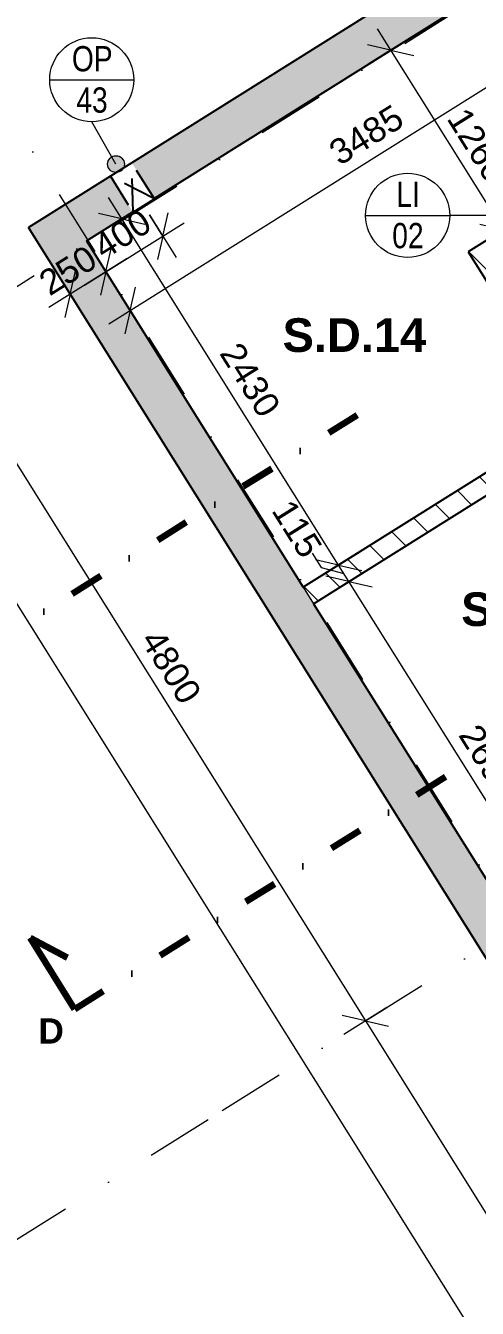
# Model space of a CAD drawing. Header units: millimetres. Extents: x -45523 to 44975, y -3459 to 74573.
# Drawn here: x -41490 to -38803, y 49122 to 56746 of the extents above; entities that cross this region are included whole.
import ezdxf

# ---------------------------------------------------------------- set-up
doc = ezdxf.new("R2010")
doc.units = ezdxf.units.MM
for name, pattern in [('HA_Dash_3mm-S1mm', [300, 200, -100]), ('HA_DashDot_10mm-S3mm', [1000, 400, -300, 0, -300]), ('HA_DashDot_2_2mm-S0_6mm', [220, 100, -60, 0, -60]), ('HA_DashDot_6mm-S2mm', [600, 200, -200, 0, -200])]:
    doc.linetypes.add(name, pattern=pattern)
for name, color, linetype, lineweight in [('A-____-____-DIMS', 9, 'Continuous', 5), ('A-____-____-DIMS-100', 9, 'Continuous', 5), ('A-AREA-____-IDEN', 9, 'Continuous', 9), ('A-DOOR-____-IDEN', 9, 'Continuous', 9), ('A-DOOR-____-MCUT', 9, 'HA_DashDot_2_2mm-S0_6mm', 9), ('A-DOOR-____-OTLN', 9, 'Continuous', 9), ('A-DOOR-FRAM-MCUT', 9, 'Continuous', 9), ('A-GENM-____-IDEN', 9, 'Continuous', 9), ('A-GENM-____-MCUT', 9, 'HA_Dash_3mm-S1mm', 25), ('A-GENM-____-OTLN', 9, 'Continuous', 9), ('A-WALL-____-MCUT', 9, 'Continuous', 9), ('A-WALL-____-PATT', 9, 'Continuous', 25), ('G-____-____-SYMB', 9, 'Continuous', 5), ('I-WALL-____-MCUT', 9, 'Continuous', 25), ('S-GRID-____-OTLN', 9, 'Continuous', 5)]:
    doc.layers.add(name, color=color, linetype=linetype, lineweight=lineweight)
doc.styles.add('Arial_2', font='arial.ttf', dxfattribs={"height": 150})
doc.styles.add('Arial_3', font='arial.ttf', dxfattribs={"width": 0.8, "height": 150})
doc.styles.add('Arial_B', font='arialbd.ttf', dxfattribs={"height": 200})
doc.styles.add('Arial_B_1', font='arialbd.ttf', dxfattribs={"height": 150})
doc.dimstyles.new('Inner_Dimensions', dxfattribs={"dimscale": 304.8, "dimtxt": 153.03891, "dimasz": 0.656168, "dimexe": 0.492126, "dimexo": 0.0625, "dimgap": 0.065617, "dimtad": 1, "dimdec": 0, "dimzin": 0, "dimdsep": 46, "dimtxsty": 'Arial_2', "dimblk1": 'OBLIQUE', "dimblk2": 'OBLIQUE', "dimsah": 1, "dimcen": 0.09, "dimdle": 0.492126, "dimazin": 0, "dimtfac": 1, "dimtdec": 4, "dimtix": 1, "dimtmove": 0, "dimatfit": 3, "dimfxl": 0.492126, "dimfxlon": 1, "dimtvp": 1, "dimtolj": 1, "dimtzin": 0, "dimlwd": 9, "dimlwe": 9, "dimarcsym": 2})
doc.dimstyles.new('Inner_Dimensions_1', dxfattribs={"dimscale": 304.8, "dimtxt": 153.03891, "dimasz": 0.656168, "dimexe": 0.492126, "dimexo": 0.0625, "dimgap": 0.065617, "dimtad": 1, "dimdec": 0, "dimzin": 0, "dimdsep": 46, "dimtxsty": 'Arial_2', "dimblk1": 'OBLIQUE', "dimblk2": 'OBLIQUE', "dimsah": 1, "dimcen": 0.09, "dimdle": 0.492126, "dimazin": 0, "dimtfac": 1, "dimtdec": 4, "dimtix": 1, "dimtmove": 1, "dimatfit": 3, "dimfxl": 0.492126, "dimfxlon": 1, "dimtvp": 1, "dimtolj": 1, "dimtzin": 0, "dimlwd": 9, "dimlwe": 9, "dimarcsym": 2})
doc.dimstyles.new('Inner_Dimensions_2', dxfattribs={"dimscale": 304.8, "dimtxt": 153.03891, "dimasz": 0.656168, "dimexe": 0.492126, "dimexo": 0.0625, "dimgap": 0.065617, "dimtad": 1, "dimdec": 0, "dimzin": 0, "dimdsep": 46, "dimtxsty": 'Arial_2', "dimblk1": 'OBLIQUE', "dimblk2": 'OBLIQUE', "dimsah": 1, "dimcen": 0.09, "dimdle": 0.492126, "dimazin": 0, "dimtfac": 1, "dimtdec": 4, "dimtix": 1, "dimtmove": 2, "dimatfit": 3, "dimfxl": 0.492126, "dimfxlon": 1, "dimtvp": 1, "dimtolj": 1, "dimtzin": 0, "dimlwd": 9, "dimlwe": 9, "dimarcsym": 2})
doc.dimstyles.new('Inner_Dimensions_3', dxfattribs={"dimscale": 304.8, "dimtxt": 153.03891, "dimasz": 0.656168, "dimexe": 0.492126, "dimexo": 0.0625, "dimgap": 0.065617, "dimtad": 1, "dimdec": 0, "dimzin": 0, "dimdsep": 46, "dimtxsty": 'Arial_2', "dimblk1": 'OBLIQUE', "dimblk2": 'OBLIQUE', "dimsah": 1, "dimcen": 0.09, "dimdle": 0.492126, "dimazin": 0, "dimtfac": 1, "dimtdec": 4, "dimtix": 1, "dimtmove": 0, "dimatfit": 3, "dimfxl": 0.492126, "dimfxlon": 1, "dimtvp": 1, "dimtolj": 1, "dimtzin": 0, "dimlwd": 9, "dimlwe": 9, "dimarcsym": 2})
pattern_1 = [(135, (0, 0), (-106.06602, -106.06602), [])]

# ---------------------------------------------------------------- blocks, each defined once
blk = doc.blocks.new('HA_DR_Single_Swing_Solid - In_800x2100_SKLEP-V12-1PP_GARAZ')
at = {"layer": 'A-DOOR-____-MCUT'}
for p, q in [((-400, 57.5), (400, 57.5)), ((-400, -57.5), (400, -57.5))]:
    blk.add_line(p, q, dxfattribs=at)
at = {"layer": 'A-DOOR-____-OTLN', "lineweight": 5}
blk.add_line((400, 857.5), (400, 57.5), dxfattribs=at)
blk.add_arc((400, 57.5), 800, 90, 180, dxfattribs=at)
at = {"layer": 'A-DOOR-FRAM-MCUT'}
for p, q in [((-450, -57.5), (-450, 57.5)), ((-400, 57.5), (-400, -57.5)), ((400, -57.5), (400, 57.5)), ((450, 57.5), (450, -57.5))]:
    blk.add_line(p, q, dxfattribs=at)
blk = doc.blocks.new('HA_GM_Opening_Circle_WallBased - Default-2284698-1PP_GARAZ')
at = {"layer": 'A-GENM-____-MCUT'}
for p, q in [((200, 128.1), (50, 128.1)), ((50, 128.1), (50, -125)), ((200, 128.1), (50, -125)), ((50, 128.1), (200, -125)), ((200, -125), (200, 128.1)), ((50, -125), (200, -125))]:
    blk.add_line(p, q, dxfattribs=at)
blk = doc.blocks.new('DIMBLOCK48-1PP_GARAZ')
at = {"layer": 'A-____-____-DIMS-100', "lineweight": 9}
for p, q in [((-39694.2, 53362.4), (-39440, 53521.6)), ((-39567.1, 53442), (-39704.9, 53473.7)), ((-39567.1, 53442), (-39694.2, 53362.4)), ((-38136.5, 51158.1), (-39567.1, 53442)), ((-39567.1, 53442), (-39429.3, 53410.3)), ((-38263.6, 51078.5), (-38009.3, 51237.7)), ((-38136.5, 51158.1), (-38274.3, 51189.7)), ((-38136.5, 51158.1), (-38263.6, 51078.5)), ((-38136.5, 51158.1), (-37998.6, 51126.4))]:
    blk.add_line(p, q, dxfattribs=at)
at = {"layer": 'A-____-____-DIMS-100', "color": 0, "lineweight": 9, "insert": (-38792.3, 52609.6), "char_height": 150, "width": 553.765, "attachment_point": 1, "rotation": 302.06239, "line_spacing_factor": 0.941778, "style": 'Arial_2'}
blk.add_mtext('2695', dxfattribs=at)
blk = doc.blocks.new('_Oblique')
at = {"color": 0, "linetype": 'ByBlock', "lineweight": -2}
blk.add_line((-0.5, -0.5), (0.5, 0.5), dxfattribs=at)
blk = doc.blocks.new('DIMBLOCK49-1PP_GARAZ')
at = {"layer": 'A-____-____-DIMS-100', "lineweight": 9}
for p, q in [((-39785.4, 53610.1), (-39732.3, 53525.4)), ((-39755.3, 53459.8), (-39501, 53619.1)), ((-39628.1, 53539.5), (-39766, 53571.1)), ((-39628.1, 53539.5), (-39755.3, 53459.8)), ((-39732.3, 53525.4), (-39597.6, 53490.7)), ((-39694.2, 53362.4), (-39440, 53521.6)), ((-39567.1, 53442), (-39628.1, 53539.5)), ((-39628.1, 53539.5), (-39490.3, 53507.8)), ((-39567.1, 53442), (-39704.9, 53473.7)), ((-39567.1, 53442), (-39694.2, 53362.4)), ((-39567.1, 53442), (-39429.3, 53410.3))]:
    blk.add_line(p, q, dxfattribs=at)
at = {"layer": 'A-____-____-DIMS-100', "color": 0, "lineweight": 9, "insert": (-39903.8, 53944.3), "char_height": 150, "width": 415.324, "attachment_point": 1, "rotation": 302.06239, "line_spacing_factor": 0.941778, "style": 'Arial_2'}
blk.add_mtext('115', dxfattribs=at)
blk = doc.blocks.new('DIMBLOCK50-1PP_GARAZ')
at = {"layer": 'A-____-____-DIMS-100', "lineweight": 9}
for p, q in [((-41045.1, 55519), (-40790.8, 55678.2)), ((-39628.1, 53539.5), (-40997.6, 55725.7)), ((-40918, 55598.6), (-41055.8, 55630.3)), ((-40918, 55598.6), (-41045.1, 55519)), ((-40918, 55598.6), (-40780.1, 55567)), ((-39755.3, 53459.8), (-39501, 53619.1)), ((-39628.1, 53539.5), (-39766, 53571.1)), ((-39628.1, 53539.5), (-39755.3, 53459.8)), ((-39628.1, 53539.5), (-39490.3, 53507.8))]:
    blk.add_line(p, q, dxfattribs=at)
at = {"layer": 'A-____-____-DIMS-100', "color": 0, "lineweight": 9, "insert": (-40213.5, 54878.6), "char_height": 150, "width": 553.765, "attachment_point": 1, "rotation": 302.06239, "line_spacing_factor": 0.941778, "style": 'Arial_2'}
blk.add_mtext('2430', dxfattribs=at)
blk = doc.blocks.new('DIMBLOCK60-1PP_GARAZ')
at = {"layer": 'A-____-____-DIMS-100', "lineweight": 9}
for p, q in [((-37995, 57030.2), (-37835.7, 56775.9)), ((-37915.4, 56903.1), (-37995, 57030.2)), ((-37915.4, 56903.1), (-37883.7, 57040.9)), ((-40995.8, 54973.6), (-37915.4, 56903.1)), ((-37915.4, 56903.1), (-37947, 56765.2)), ((-40948.3, 55180.3), (-40789.1, 54926.1)), ((-40868.7, 55053.2), (-40948.3, 55180.3)), ((-40868.7, 55053.2), (-40837, 55191.1)), ((-40868.7, 55053.2), (-40900.4, 54915.4))]:
    blk.add_line(p, q, dxfattribs=at)
at = {"layer": 'A-____-____-DIMS-100', "color": 0, "lineweight": 9, "insert": (-39701.6, 56037.6), "char_height": 150, "width": 553.765, "attachment_point": 1, "rotation": 32.06125, "line_spacing_factor": 0.941778, "style": 'Arial_2'}
blk.add_mtext('3485', dxfattribs=at)
blk = doc.blocks.new('DIMBLOCK83-1PP_GARAZ')
at = {"layer": 'A-____-____-DIMS-100', "lineweight": 9}
for p, q in [((-41890, 54978), (-42144.3, 54818.7)), ((-42096.8, 55025.5), (-39469.2, 50830.4)), ((-42017.1, 54898.3), (-41890, 54978)), ((-42017.1, 54898.3), (-42155, 54930)), ((-42017.1, 54898.3), (-41879.3, 54866.7)), ((-39469.2, 50830.4), (-39607, 50862.1)), ((-39342, 50910.1), (-39596.3, 50750.8)), ((-39469.2, 50830.4), (-39342, 50910.1)), ((-39469.2, 50830.4), (-39331.3, 50798.8))]:
    blk.add_line(p, q, dxfattribs=at)
at = {"layer": 'A-____-____-DIMS-100', "color": 0, "lineweight": 9, "insert": (-40683.6, 53173.9), "char_height": 150, "width": 553.765, "attachment_point": 1, "rotation": 302.06125, "line_spacing_factor": 0.941778, "style": 'Arial_2'}
blk.add_mtext('4800', dxfattribs=at)
blk = doc.blocks.new('DIMBLOCK84-1PP_GARAZ')
at = {"layer": 'A-____-____-DIMS-100', "lineweight": 9}
for p, q in [((-39469.2, 50830.4), (-39607, 50862.1)), ((-39342, 50910.1), (-39596.3, 50750.8)), ((-39469.2, 50830.4), (-39342, 50910.1)), ((-39469.2, 50830.4), (-35833, 45025.2)), ((-39469.2, 50830.4), (-39331.3, 50798.8)), ((-35705.9, 45104.8), (-35960.1, 44945.6)), ((-35833, 45025.2), (-35705.9, 45104.8)), ((-35833, 45025.2), (-35970.8, 45056.9)), ((-35833, 45025.2), (-35695.2, 44993.5))]:
    blk.add_line(p, q, dxfattribs=at)
at = {"layer": 'A-____-____-DIMS-100', "color": 0, "lineweight": 9, "insert": (-37591.6, 48237.3), "char_height": 150, "width": 553.765, "attachment_point": 1, "rotation": 302.06125, "line_spacing_factor": 0.941778, "style": 'Arial_2'}
blk.add_mtext('6850', dxfattribs=at)
blk = doc.blocks.new('HA_TAG_Door_TypeMark_wDimensions - Scale100_Right with Bouble-921054-1PP_GARAZ')
at = {"layer": 'A-DOOR-____-IDEN'}
for p, q in [((0, 5), (0, -11)), ((-2.5, -13.5), (2.5, -13.5))]:
    blk.add_line(p, q, dxfattribs=at)
blk.add_circle((0, -13.5), 2.5, dxfattribs=at)
blk = doc.blocks.new('Section - Detail Number-933961-1PP_GARAZ')
at = {"layer": 'G-____-____-SYMB', "lineweight": 100}
for p, q in [((0, 5), (1.25, 2.835)), ((0, 0), (0, 5))]:
    blk.add_line(p, q, dxfattribs=at)
blk = doc.blocks.new('DIMBLOCK264-1PP_GARAZ')
at = {"layer": 'A-____-____-DIMS-100', "lineweight": 9}
for p, q in [((-39398.9, 56727.1), (-38650.4, 55532.2)), ((-39192.1, 56679.6), (-39446.4, 56520.4)), ((-39319.2, 56600), (-39192.1, 56679.6)), ((-39319.2, 56600), (-39457.1, 56631.7)), ((-39319.2, 56600), (-39181.4, 56568.3)), ((-38523.3, 55611.8), (-38777.5, 55452.5)), ((-38650.4, 55532.2), (-38523.3, 55611.8)), ((-38650.4, 55532.2), (-38788.2, 55563.8)), ((-38650.4, 55532.2), (-38512.6, 55500.5))]:
    blk.add_line(p, q, dxfattribs=at)
at = {"layer": 'A-____-____-DIMS-100', "color": 0, "lineweight": 9, "insert": (-38861.7, 56274), "char_height": 150, "width": 553.765, "attachment_point": 1, "rotation": 302.06125, "line_spacing_factor": 0.941778, "style": 'Arial_2'}
blk.add_mtext('1260', dxfattribs=at)
blk = doc.blocks.new('HA_TAG_GM_Products - Generic-588599-1PP_GARAZ')
at = {"layer": 'A-GENM-____-IDEN'}
blk.add_line((-2.5, 0), (2.5, 0), dxfattribs=at)
blk.add_circle((0, 0), 2.5, dxfattribs=at)
blk = doc.blocks.new('DIMBLOCK506-1PP_GARAZ')
at = {"layer": 'A-____-____-DIMS-100', "lineweight": 9}
for p, q in [((-40753, 55622), (-40593.7, 55367.7)), ((-40673.3, 55494.9), (-40753, 55622)), ((-40673.3, 55494.9), (-40641.7, 55632.7)), ((-41139.5, 55202.9), (-40546.2, 55574.5)), ((-40673.3, 55494.9), (-40705, 55357)), ((-41092, 55409.7), (-40932.7, 55155.4)), ((-41012.3, 55282.5), (-41092, 55409.7)), ((-41012.3, 55282.5), (-40980.7, 55420.4)), ((-41012.3, 55282.5), (-41044, 55144.7))]:
    blk.add_line(p, q, dxfattribs=at)
at = {"layer": 'A-____-____-DIMS-100', "color": 0, "lineweight": 9, "insert": (-41103.5, 55478.8), "char_height": 150, "width": 415.324, "attachment_point": 1, "rotation": 32.06125, "line_spacing_factor": 0.941778, "style": 'Arial_2'}
blk.add_mtext('400', dxfattribs=at)
blk = doc.blocks.new('DIMBLOCK514-1PP_GARAZ')
at = {"layer": 'A-____-____-DIMS-100', "lineweight": 9}
for p, q in [((-40885.2, 55362.2), (-41351.3, 55070.2)), ((-40932.7, 55155.4), (-41092, 55409.7)), ((-41012.3, 55282.5), (-40980.7, 55420.4)), ((-41144.6, 55022.7), (-41303.8, 55277)), ((-41224.2, 55149.8), (-41192.5, 55287.7)), ((-41012.3, 55282.5), (-41044, 55144.7)), ((-41012.3, 55282.5), (-40932.7, 55155.4)), ((-41224.2, 55149.8), (-41255.9, 55012)), ((-41224.2, 55149.8), (-41144.6, 55022.7))]:
    blk.add_line(p, q, dxfattribs=at)
at = {"layer": 'A-____-____-DIMS-100', "color": 0, "lineweight": 9, "insert": (-41426.8, 55263), "char_height": 150, "width": 415.324, "attachment_point": 1, "rotation": 32.06125, "line_spacing_factor": 0.941778, "style": 'Arial_2'}
blk.add_mtext('250', dxfattribs=at)
blk = doc.blocks.new('DIMBLOCK542-1PP_GARAZ')
at = {"layer": 'A-____-____-DIMS-100', "lineweight": 9}
for p, q in [((-14550.7, 10218.7), (-42607.5, 55012.4)), ((-42527.9, 54885.2), (-42665.7, 54916.9)), ((-42400.7, 54964.9), (-42655, 54805.6)), ((-42527.9, 54885.2), (-42400.7, 54964.9)), ((-42527.9, 54885.2), (-42390, 54853.6)), ((-14630.3, 10345.9), (-14768.2, 10377.5)), ((-14503.2, 10425.5), (-14757.4, 10266.2)), ((-14630.3, 10345.9), (-14503.2, 10425.5)), ((-14630.3, 10345.9), (-14492.5, 10314.2))]:
    blk.add_line(p, q, dxfattribs=at)
at = {"layer": 'A-____-____-DIMS-100', "color": 0, "lineweight": 9, "insert": (-28550.2, 32974), "char_height": 150, "width": 692.207, "attachment_point": 1, "rotation": 302.06125, "line_spacing_factor": 0.941778, "style": 'Arial_2'}
blk.add_mtext('52555', dxfattribs=at)
blk = doc.blocks.new('DIMBLOCK543-1PP_GARAZ')
at = {"layer": 'A-____-____-DIMS-100', "lineweight": 9}
for p, q in [((-18562.7, 71378.9), (-18531, 71516.7)), ((-18435.6, 71458.5), (-42266.7, 56531.7)), ((-18483.1, 71251.8), (-18642.3, 71506)), ((-18562.7, 71378.9), (-18594.4, 71241.1)), ((-18562.7, 71378.9), (-18483.1, 71251.8)), ((-42060, 56484.2), (-42219.2, 56738.4)), ((-42139.6, 56611.3), (-42107.9, 56749.1)), ((-42139.6, 56611.3), (-42171.3, 56473.5)), ((-42139.6, 56611.3), (-42060, 56484.2))]:
    blk.add_line(p, q, dxfattribs=at)
at = {"layer": 'A-____-____-DIMS-100', "color": 0, "lineweight": 9, "insert": (-31092.9, 63783.9), "char_height": 150, "width": 692.207, "attachment_point": 1, "rotation": 32.06125, "line_spacing_factor": 0.941778, "style": 'Arial_2'}
blk.add_mtext('27820', dxfattribs=at)

msp = doc.modelspace()

# ---------------------------------------------------------------- hatches: boundary and pattern name
at = {"layer": 'A-GENM-____-IDEN'}
h = msp.add_hatch(color=256, dxfattribs=at)
edge = h.paths.add_edge_path()
edge.add_arc((-40952.3, 55923.4), 50, 0, 360)
at = {"layer": 'A-WALL-____-PATT', "lineweight": 9}
h = msp.add_hatch(color=256, dxfattribs=at)
h.paths.add_polyline_path([(-41127.9, 55467.1), (-40852.5, 55639.6), (-40985.2, 55851.5), (-41260.6, 55679)])
h.paths.add_polyline_path([(-40725.4, 55719.2), (-34772, 59448.2), (-34904.7, 59660.1), (-40858.1, 55931.1), (-40840, 55902.2)])
h.paths.add_polyline_path([(-34602.5, 59554.4), (-33026.2, 60541.7), (-33158.9, 60753.6), (-34735.2, 59766.2), (-34628.6, 59596)])
at = {"layer": 'A-WALL-____-PATT'}
h = msp.add_hatch(color=256, dxfattribs=at)
h.paths.add_polyline_path([(-26336, 31380.3), (-26124.1, 31513), (-26331.2, 31843.6), (-26542.7, 31710.3), (-26463.4, 31583.7)])
h.paths.add_polyline_path([(-26596.1, 31795.6), (-26384.5, 31928.6), (-26463.9, 32055.4), (-26675.7, 31922.7), (-26596.9, 31796.9)])
h.paths.add_polyline_path([(-26781.9, 32092.2), (-26570.2, 32225.2), (-27790.9, 34174.1), (-28002.8, 34041.4), (-26783.6, 32094.8)])
h.paths.add_polyline_path([(-28109, 34210.9), (-27897.1, 34343.6), (-41260.6, 55679), (-41472.5, 55546.3), (-28112.2, 34216.1)])
at = {"layer": 'A-WALL-____-PATT', "lineweight": 5}
h = msp.add_hatch(dxfattribs=at)
h.set_pattern_fill('FP_2', color=256, style=0, pattern_type=2)
h.set_pattern_definition(pattern_1)
h.paths.add_polyline_path([(-33331.2, 46579.9), (-33233.7, 46640.9), (-33937.5, 47764.5), (-34034.9, 47703.4)])
h.paths.add_polyline_path([(-34512.7, 48466.1), (-34415.2, 48527.2), (-34582.4, 48794.1), (-34679.9, 48733.1), (-34565.8, 48550.9)])
h.paths.add_polyline_path([(-35157.7, 49495.8), (-35060.2, 49556.9), (-35638.8, 50480.6), (-35736.3, 50419.6), (-35622.1, 50237.3)])
h.paths.add_polyline_path([(-36214, 51182.3), (-36116.6, 51243.3), (-36958, 52586.6), (-37055.4, 52525.5), (-36683.8, 51932.3)])
h.paths.add_polyline_path([(-37533.2, 53288.2), (-37435.7, 53349.3), (-38760, 55463.5), (-38857.5, 55402.4), (-38175.5, 54313.7)])
h = msp.add_hatch(dxfattribs=at)
h.set_pattern_fill('FP_2', color=256, style=0, pattern_type=2)
h.set_pattern_definition(pattern_1)
h.paths.add_polyline_path([(-39777.1, 53310.5), (-38175.5, 54313.7), (-38236.5, 54411.1), (-39838.2, 53407.9)])

# ---------------------------------------------------------------- linework, layer by layer
at = {"layer": 'A-GENM-____-IDEN'}
for p, q in [((-40952.3, 55923.4), (-41096.5, 56174.5)), ((-38409.7, 55618.5), (-38967.7, 55618.5))]:
    msp.add_line(p, q, dxfattribs=at)
msp.add_circle((-40952.3, 55923.4), 50, dxfattribs=at)
at = {"layer": 'A-WALL-____-MCUT', "lineweight": 25}
for p, q in [((-34904.7, 59660.1), (-40858.1, 55931.1)), ((-40725.4, 55719.2), (-38174.6, 57316.9)), ((-40985.2, 55851.5), (-41472.5, 55546.3)), ((-41127.9, 55467.1), (-40852.5, 55639.6)), ((-28109, 34210.9), (-41472.5, 55546.3)), ((-41127.9, 55467.1), (-39838.2, 53407.9)), ((-39777.1, 53310.5), (-38346.5, 51026.5))]:
    msp.add_line(p, q, dxfattribs=at)
at = {"layer": 'A-WALL-____-MCUT'}
msp.add_line((-39838.2, 53407.9), (-39777.1, 53310.5), dxfattribs=at)
at = {"layer": 'G-____-____-SYMB', "linetype": 'HA_DashDot_6mm-S2mm', "lineweight": 100}
for p, q in [((-39517.1, 54431.3), (-42312.9, 52680.2)), ((-38993.4, 52281.4), (-41198.1, 50900.5))]:
    msp.add_line(p, q, dxfattribs=at)
at = {"layer": 'I-WALL-____-MCUT'}
for p, q in [((-38577.9, 55577.6), (-38857.5, 55402.4)), ((-38857.5, 55402.4), (-38236.5, 54411.1)), ((-38236.5, 54411.1), (-39838.2, 53407.9)), ((-39777.1, 53310.5), (-38175.5, 54313.7))]:
    msp.add_line(p, q, dxfattribs=at)
at = {"layer": 'S-GRID-____-OTLN', "linetype": 'HA_DashDot_10mm-S3mm', "lineweight": 9}
for p, q in [((-42625.2, 54517.5), (-18109.8, 69872.9)), ((-40319.9, 50297.5), (-15561.8, 65805)), ((-32582.1, 41842.2), (-42314.1, 57379.8)), ((-42438.6, 48970.5), (-40319.9, 50297.5))]:
    msp.add_line(p, q, dxfattribs=at)

# ---------------------------------------------------------------- block references
at = {"layer": 'A-DOOR-____-IDEN', "xscale": 99.99999999999994, "yscale": 99.99999999999994, "zscale": 99.99999999999994, "rotation": 32.0612494774556}
msp.add_blockref('HA_TAG_Door_TypeMark_wDimensions - Scale100_Right with Bouble-921054-1PP_GARAZ', (-38513.9, 56464.6), dxfattribs=at)
at = {"layer": 'A-DOOR-____-OTLN', "rotation": 32.0612494774555}
msp.add_blockref('HA_DR_Single_Swing_Solid - In_800x2100_SKLEP-V12-1PP_GARAZ', (-38102.4, 55807.6), dxfattribs=at)
at = {"layer": 'A-GENM-____-IDEN', "xscale": 99.99999999999993, "yscale": 99.99999999999993, "zscale": 99.99999999999993}
for p in [(-41096.5, 56424.5), (-39217.7, 55618.5)]:
    msp.add_blockref('HA_TAG_GM_Products - Generic-588599-1PP_GARAZ', p, dxfattribs=at)
at = {"layer": 'A-GENM-____-OTLN', "rotation": 212.0612494774556}
msp.add_blockref('HA_GM_Opening_Circle_WallBased - Default-2284698-1PP_GARAZ', (-40749.4, 55851.7), dxfattribs=at)
at = {"layer": 'G-____-____-SYMB', "lineweight": 100, "xscale": 99.99999999999993, "yscale": 99.99999999999993, "zscale": 99.99999999999993, "rotation": 32.06124947745505}
msp.add_blockref('Section - Detail Number-933961-1PP_GARAZ', (-41198.1, 50900.5), dxfattribs=at)

# ---------------------------------------------------------------- texts
at = {"layer": 'A-AREA-____-IDEN', "lineweight": 5, "char_height": 200, "width": 1058.227, "attachment_point": 1, "style": 'Arial_B'}
for s, insert in [('S.D.14', (-39961.6, 55007)), ('S.D.13', (-38899.6, 53377.8))]:
    msp.add_mtext(s, dxfattribs=dict(at, insert=insert))
at = {"layer": 'A-GENM-____-IDEN', "lineweight": 5, "char_height": 150, "attachment_point": 1, "style": 'Arial_3'}
for s, insert, width in [('OP', (-41214.5, 56624.7), 295.021), ('43', (-41188.1, 56379.2), 230.886), ('LI', (-39285.3, 55818.8), 173.164), ('02', (-39309.3, 55573.3), 230.886)]:
    msp.add_mtext(s, dxfattribs=dict(at, insert=insert, width=width))
at = {"layer": 'G-____-____-SYMB', "insert": (-41413.6, 50846), "char_height": 150, "width": 184.388, "attachment_point": 1, "style": 'Arial_B_1'}
msp.add_mtext('\\fArial|b1|i0|c0|p34|;D', dxfattribs=at)

# ---------------------------------------------------------------- dimensions: what is measured, and where the dimension line sits
at = {"layer": 'A-____-____-DIMS', "lineweight": 9}
for base, p1, p2, angle, dimstyle, override, picture, middle, turn in [((-42139.6, 56611.3), (-18483.1, 71251.8), (-42060, 56484.2), 32.06125, 'Inner_Dimensions_2', {"dimpost": '<>', "dimfxl": 27820}, 'DIMBLOCK543-1PP_GARAZ', (-30746.5, 63882.8), 32.06125), ((-38650.4, 55532.2), (-39192.1, 56679.6), (-38523.3, 55611.8), 302.06125, 'Inner_Dimensions_2', {"dimpost": '<>', "dimfxl": 1260}, 'DIMBLOCK264-1PP_GARAZ', (-38799.5, 55986.3), 302.06125), ((-41224.2, 55149.8), (-40932.7, 55155.4), (-41144.6, 55022.7), 32.06125, 'Inner_Dimensions_2', {"dimpost": '<>', "dimfxl": 250}, 'DIMBLOCK514-1PP_GARAZ', (-41197.7, 55288.5), 32.06125), ((-39628.1, 53539.5), (-39694.2, 53362.4), (-39755.3, 53459.8), 302.06239, 'Inner_Dimensions_1', {"dimpost": '<>', "dimfxl": 115}, 'DIMBLOCK49-1PP_GARAZ', (-39878.3, 53715.2), 302.06239)]:
    dim = msp.add_linear_dim(base=base, p1=p1, p2=p2, angle=angle, dimstyle=dimstyle, override=override, dxfattribs=at)
    dim.commit()
    dim.dimension.update_dxf_attribs({"geometry": picture, "text_midpoint": middle, "dimtype": 160, "text_rotation": turn})
for base, p1, p2, angle, dimstyle, override, picture, middle in [((-37915.4, 56903.1), (-40948.3, 55180.3), (-37995, 57030.2), 32.06125, 'Inner_Dimensions', {"dimpost": '<>', "dimfxl": 3484.826954}, 'DIMBLOCK60-1PP_GARAZ', (-39443.3, 56060)), ((-40673.3, 55494.9), (-41092, 55409.7), (-40753, 55622), 32.06125, 'Inner_Dimensions_3', {"dimpost": '<>', "dimfxl": 400.000019}, 'DIMBLOCK506-1PP_GARAZ', (-40894.1, 55470.6)), ((-40918, 55598.6), (-39755.3, 53459.8), (-41045.1, 55519), 302.06239, 'Inner_Dimensions', {"dimpost": '<>', "dimfxl": 2429.762443}, 'DIMBLOCK50-1PP_GARAZ', (-40191.1, 54620.3)), ((-42527.9, 54885.2), (-14503.2, 10425.5), (-42400.7, 54964.9), 302.06125, 'Inner_Dimensions_3', {"dimpost": '<>', "dimfxl": 52555.000089}, 'DIMBLOCK542-1PP_GARAZ', (-28497.2, 32666.8)), ((-39469.2, 50830.4), (-41890, 54978), (-39342, 50910.1), 302.06125, 'Inner_Dimensions', {"dimpost": '<>', "dimfxl": 4800.000005}, 'DIMBLOCK83-1PP_GARAZ', (-40661.3, 52915.7)), ((-39567.1, 53442), (-38263.6, 51078.5), (-39694.2, 53362.4), 302.06239, 'Inner_Dimensions', {"dimpost": '<>', "dimfxl": 2695}, 'DIMBLOCK48-1PP_GARAZ', (-38769.9, 52351.3)), ((-35833, 45025.2), (-39342, 50910.1), (-35705.9, 45104.8), 302.06125, 'Inner_Dimensions', {"dimpost": '<>', "dimfxl": 6850.000008}, 'DIMBLOCK84-1PP_GARAZ', (-37569.2, 47979.1))]:
    dim = msp.add_linear_dim(base=base, p1=p1, p2=p2, angle=angle, dimstyle=dimstyle, override=override, dxfattribs=at)
    dim.commit()
    dim.dimension.update_dxf_attribs({"geometry": picture, "text_midpoint": middle})

doc.saveas('drawing.dxf')
